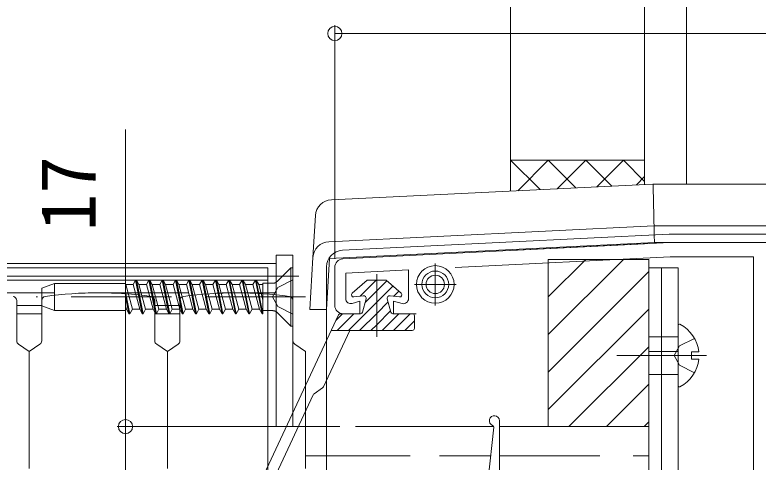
# Model space of a CAD drawing. Units: millimetres, scale not verified. Extents: x -693 to 693, y -1118 to 1123.
# Drawn here: x 316.9 to 405.6, y -661.3 to -607.9 of the extents above; entities that cross this region are included whole.
import ezdxf
from ezdxf.enums import TextEntityAlignment as Align

# ---------------------------------------------------------------- set-up
doc = ezdxf.new("R2010")
doc.units = ezdxf.units.MM
doc.header["$LTSCALE"] = 4
for name, pattern in [('CHAIN2', [12, 9, -1, 1, -1]), ('DASHED3', [4, 3, -1]), ('DOUBLE_CHAIN2', [12.8, 9, -1, 0.6, -0.6, 0.6, -1])]:
    doc.linetypes.add(name, pattern=pattern)
for name, color, linetype, lineweight in [('0-2_YKK_ZWAK', 4, 'Continuous', 9), ('0-3_YKK_11', 3, 'Continuous', 9), ('0-4_YKK_12', 2, 'Continuous', 9), ('0-5_YKK_13', 6, 'Continuous', 9), ('0-6_YKK_D', 7, 'Continuous', 9)]:
    doc.layers.add(name, color=color, linetype=linetype, lineweight=lineweight)
doc.styles.add('ＭＳ ゴシック', font='')
doc.styles.get('ＭＳ ゴシック').set_extended_font_data('MS Gothic')

msp = doc.modelspace()

# ---------------------------------------------------------------- linework, layer by layer
at = {"layer": '0-2_YKK_ZWAK'}
for p, q in [((354.674, -629.96), (393.087, -628.086)), ((393.087, -628.086), (411.087, -628.086)), ((352.66, -633.722), (352.776, -631.836)), ((352.468, -636.857), (352.66, -633.722)), ((395.039, -634.089), (355.99, -635.994)), ((412.087, -634.086), (395.136, -634.086)), ((354.461, -636.979), (393.258, -635.086)), ((393.258, -635.086), (412.659, -635.086)), ((348.087, -636.586), (348.087, -657.086)), ((348.087, -636.586), (350.087, -636.586)), ((350.087, -636.586), (350.087, -657.086)), ((352.087, -643.086), (352.468, -636.857)), ((354.087, -643.086), (354.461, -636.979)), ((380.587, -641.577), (385.078, -637.086)), ((380.587, -646.067), (389.568, -637.086)), ((354.087, -637.991), (354.087, -644.086)), ((392.587, -810.086), (392.587, -638.086)), ((394.087, -810.086), (394.087, -638.086)), ((396.087, -638.086), (396.087, -810.086)), ((380.587, -650.557), (392.587, -638.557)), ((358.937, -639.586), (357.171, -641.149)), ((358.937, -639.586), (357.171, -641.149)), ((358.106, -641.491), (360.011, -639.586)), ((358.937, -639.586), (361.237, -639.586)), ((360.087, -640.857), (361.301, -639.643)), ((361.237, -639.586), (363.003, -641.149)), ((358.704, -642.24), (360.087, -640.857)), ((362.138, -641.5), (362.73, -640.908)), ((358.492, -641.443), (357.368, -641.584)), ((358.819, -641.819), (358.388, -643.402)), ((361.355, -641.819), (361.787, -643.402)), ((361.682, -641.443), (362.806, -641.584)), ((317.087, -646.819), (317.087, -642.019)), ((320.087, -646.819), (320.087, -642.019)), ((333.587, -646.819), (333.587, -642.019)), ((336.587, -646.819), (336.587, -642.019)), ((350.087, -646.819), (350.087, -642.019)), ((360.087, -643.551), (361.455, -642.184)), ((353.086, -643.086), (352.087, -643.086)), ((353.086, -643.086), (354.087, -643.086)), ((355.217, -644.381), (356.011, -643.586)), ((355.358, -645.586), (357.358, -643.586)), ((355.746, -643.586), (358.146, -643.586)), ((358.052, -645.586), (360.087, -643.551)), ((360.746, -645.586), (362.746, -643.586)), ((362.028, -643.586), (364.337, -643.586)), ((362.093, -645.586), (364.093, -643.586)), ((380.587, -655.047), (392.587, -643.047)), ((345.296, -665.655), (355.52, -643.731)), ((354.087, -644.086), (354.087, -809.086)), ((363.44, -645.586), (364.587, -644.44)), ((364.587, -643.836), (364.587, -645.336)), ((396.087, -644.991), (396.087, -652.182)), ((356.861, -645.586), (353.717, -652.33)), ((361.827, -645.586), (364.337, -645.586)), ((318.587, -648.086), (317.31, -647.235)), ((318.587, -648.086), (319.865, -647.235)), ((335.087, -648.086), (333.81, -647.235)), ((335.087, -648.086), (336.365, -647.235)), ((351.587, -648.086), (350.31, -647.235)), ((383.038, -657.086), (392.587, -647.537)), ((318.587, -648.086), (318.587, -662.086)), ((335.087, -648.086), (335.087, -662.086)), ((351.587, -648.086), (351.587, -662.086)), ((399.486, -648.586), (388.769, -648.586)), ((398.566, -648.161), (397.687, -648.161)), ((352.602, -653.16), (353.617, -652.449)), ((387.528, -657.086), (392.587, -652.027)), ((346.475, -666.204), (352.502, -653.278)), ((374.737, -686.786), (374.737, -656.386)), ((392.018, -657.086), (392.587, -656.517)), ((348.087, -657.086), (350.087, -657.086)), ((374.069, -657.161), (373.089, -666.486))]:
    msp.add_line(p, q, dxfattribs=at)
at = {"layer": '0-2_YKK_ZWAK', "linetype": 'DASHED3'}
for p, q in [((349.837, -638.086), (348.207, -639.717)), ((349.837, -645.086), (349.837, -638.086)), ((350.087, -638.086), (349.837, -638.086)), ((350.087, -645.086), (350.087, -638.086)), ((321.587, -639.986), (320.087, -640.532)), ((321.587, -639.986), (321.587, -643.186)), ((321.587, -639.986), (330.087, -639.986)), ((330.087, -639.986), (330.087, -643.186)), ((330.992, -640.111), (331.295, -639.586)), ((331.295, -639.586), (332.09, -643.586)), ((331.395, -639.586), (331.295, -639.586)), ((332.19, -643.586), (331.395, -639.586)), ((331.698, -640.111), (331.395, -639.586)), ((332.582, -640.111), (332.885, -639.586)), ((333.68, -643.586), (332.885, -639.586)), ((332.985, -639.586), (332.885, -639.586)), ((332.985, -639.586), (333.78, -643.586)), ((333.288, -640.111), (332.985, -639.586)), ((334.172, -640.111), (334.475, -639.586)), ((334.475, -639.586), (335.27, -643.586)), ((334.575, -639.586), (334.475, -639.586)), ((335.37, -643.586), (334.575, -639.586)), ((334.878, -640.111), (334.575, -639.586)), ((335.762, -640.111), (336.065, -639.586)), ((336.065, -639.586), (336.86, -643.586)), ((336.96, -643.586), (336.165, -639.586)), ((337.352, -640.111), (337.655, -639.586)), ((337.655, -639.586), (338.45, -643.586)), ((337.755, -639.586), (337.655, -639.586)), ((338.058, -640.111), (337.755, -639.586)), ((338.55, -643.586), (337.755, -639.586)), ((338.942, -640.111), (339.245, -639.586)), ((339.345, -639.586), (339.245, -639.586)), ((340.04, -643.586), (339.245, -639.586)), ((339.648, -640.111), (339.345, -639.586)), ((339.345, -639.586), (340.14, -643.586)), ((340.935, -639.586), (340.835, -639.586)), ((341.238, -640.111), (340.935, -639.586)), ((341.73, -643.586), (340.935, -639.586)), ((342.122, -640.111), (342.425, -639.586)), ((342.425, -639.586), (343.22, -643.586)), ((342.525, -639.586), (342.425, -639.586)), ((343.32, -643.586), (342.525, -639.586)), ((342.828, -640.111), (342.525, -639.586)), ((343.712, -640.111), (344.015, -639.586)), ((344.81, -643.586), (344.015, -639.586)), ((344.115, -639.586), (344.91, -643.586)), ((345.302, -640.111), (345.605, -639.586)), ((345.705, -639.586), (345.605, -639.586)), ((346.4, -643.586), (345.605, -639.586)), ((346.008, -640.111), (345.705, -639.586)), ((345.705, -639.586), (346.5, -643.586)), ((347.641, -639.951), (346.5, -639.951)), ((346.5, -643.586), (346.5, -639.951)), ((348.087, -639.815), (348.087, -643.357)), ((350.087, -639.536), (348.272, -640.441)), ((320.087, -642.64), (320.087, -640.532)), ((330.108, -640.111), (330.087, -640.076)), ((330.108, -640.111), (330.903, -643.061)), ((330.992, -640.111), (330.108, -640.111)), ((331.787, -643.061), (330.992, -640.111)), ((331.698, -640.111), (332.493, -643.061)), ((332.582, -640.111), (331.698, -640.111)), ((333.377, -643.061), (332.582, -640.111)), ((333.288, -640.111), (334.083, -643.061)), ((334.172, -640.111), (333.288, -640.111)), ((334.967, -643.061), (334.172, -640.111)), ((334.878, -640.111), (335.673, -643.061)), ((335.762, -640.111), (334.878, -640.111)), ((336.557, -643.061), (335.762, -640.111)), ((336.468, -640.111), (337.263, -643.061)), ((337.352, -640.111), (336.468, -640.111)), ((338.147, -643.061), (337.352, -640.111)), ((338.058, -640.111), (338.853, -643.061)), ((338.942, -640.111), (338.058, -640.111)), ((339.737, -643.061), (338.942, -640.111)), ((339.648, -640.111), (340.443, -643.061)), ((340.532, -640.111), (339.648, -640.111)), ((341.327, -643.061), (340.532, -640.111)), ((341.238, -640.111), (342.033, -643.061)), ((342.122, -640.111), (341.238, -640.111)), ((342.917, -643.061), (342.122, -640.111)), ((342.828, -640.111), (343.623, -643.061)), ((343.712, -640.111), (342.828, -640.111)), ((344.507, -643.061), (343.712, -640.111)), ((344.418, -640.111), (345.213, -643.061)), ((345.302, -640.111), (344.418, -640.111)), ((346.097, -643.061), (345.302, -640.111)), ((346.5, -640.111), (346.008, -640.111)), ((346.008, -640.111), (346.5, -641.937)), ((348.272, -640.441), (347.663, -641.586)), ((351.587, -641.586), (319.426, -641.586)), ((330.6, -643.586), (330.087, -641.008)), ((330.087, -641.511), (330.5, -643.586)), ((321.587, -643.186), (320.087, -642.64)), ((321.587, -643.186), (330.087, -643.186)), ((330.197, -643.061), (330.087, -643.061)), ((330.6, -643.586), (330.903, -643.061)), ((331.787, -643.061), (330.903, -643.061)), ((332.09, -643.586), (331.787, -643.061)), ((332.19, -643.586), (332.09, -643.586)), ((332.19, -643.586), (332.493, -643.061)), ((333.377, -643.061), (332.493, -643.061)), ((333.68, -643.586), (333.377, -643.061)), ((333.78, -643.586), (333.68, -643.586)), ((333.78, -643.586), (334.083, -643.061)), ((334.967, -643.061), (334.083, -643.061)), ((335.27, -643.586), (334.967, -643.061)), ((335.37, -643.586), (335.27, -643.586)), ((335.37, -643.586), (335.673, -643.061)), ((336.557, -643.061), (335.673, -643.061)), ((336.86, -643.586), (336.557, -643.061)), ((336.96, -643.586), (336.86, -643.586)), ((336.96, -643.586), (337.263, -643.061)), ((338.147, -643.061), (337.263, -643.061)), ((338.45, -643.586), (338.147, -643.061)), ((338.55, -643.586), (338.45, -643.586)), ((338.55, -643.586), (338.853, -643.061)), ((339.737, -643.061), (338.853, -643.061)), ((340.04, -643.586), (339.737, -643.061)), ((340.14, -643.586), (340.04, -643.586)), ((340.14, -643.586), (340.443, -643.061)), ((341.327, -643.061), (340.443, -643.061)), ((341.63, -643.586), (341.327, -643.061)), ((341.73, -643.586), (341.63, -643.586)), ((341.73, -643.586), (342.033, -643.061)), ((342.917, -643.061), (342.033, -643.061)), ((343.22, -643.586), (342.917, -643.061)), ((343.32, -643.586), (343.22, -643.586)), ((343.32, -643.586), (343.623, -643.061)), ((344.507, -643.061), (343.623, -643.061)), ((344.91, -643.586), (345.213, -643.061)), ((346.097, -643.061), (345.213, -643.061)), ((346.4, -643.586), (346.097, -643.061)), ((346.5, -643.586), (346.4, -643.586)), ((347.641, -643.221), (346.5, -643.221)), ((349.837, -645.086), (348.207, -643.456)), ((350.087, -645.086), (349.837, -645.086)), ((394.087, -646.336), (392.587, -646.336)), ((396.087, -646.336), (394.087, -646.336)), ((398.053, -646.536), (396.238, -647.441)), ((395.629, -648.586), (396.238, -647.441)), ((394.087, -648.086), (392.587, -648.086)), ((396.087, -648.086), (394.087, -648.086)), ((395.629, -648.586), (396.238, -649.731)), ((398.053, -650.636), (396.238, -649.731)), ((394.087, -650.836), (392.587, -650.836)), ((396.087, -650.836), (394.087, -650.836))]:
    msp.add_line(p, q, dxfattribs=at)
at = {"layer": '0-2_YKK_ZWAK', "linetype": 'CHAIN2'}
msp.add_line((360.087, -638.852), (360.087, -646.354), dxfattribs=at)
at = {"layer": '0-2_YKK_ZWAK'}
for points in [[(354.367, -634.981), (393.209, -633.086), (410.783, -633.086)], [(392.587, -638.086), (394.087, -638.086), (396.087, -638.086)], [(356.705, -645.586), (360.087, -642.204), (362.016, -640.276)], [(359.399, -645.586), (360.087, -644.898), (361.743, -643.242)], [(354.655, -645.586), (356.861, -645.586), (361.827, -645.586)], [(398.566, -649.011), (397.687, -649.011), (397.687, -648.161)]]:
    msp.add_lwpolyline(points, dxfattribs=at)
msp.add_lwpolyline([(392.587, -657.086), (380.587, -657.086), (380.587, -637.086), (392.587, -637.086)], close=True, dxfattribs=at)
at = {"layer": '0-2_YKK_ZWAK', "linetype": 'DASHED3'}
for points in [[(336.468, -640.111), (336.165, -639.586), (336.065, -639.586)], [(340.532, -640.111), (340.835, -639.586), (341.63, -643.586)], [(344.418, -640.111), (344.115, -639.586), (344.015, -639.586)], [(350.087, -643.636), (348.272, -642.731), (347.663, -641.586)], [(330.6, -643.586), (330.5, -643.586), (330.197, -643.061), (330.087, -642.655)], [(344.91, -643.586), (344.81, -643.586), (344.507, -643.061)]]:
    msp.add_lwpolyline(points, dxfattribs=at)
at = {"layer": '0-2_YKK_ZWAK'}
for radius in [2.25, 1.6, 1.1]:
    msp.add_circle((367.087, -640.086), radius, dxfattribs=at)
for centre, radius, start, end in [((354.772, -631.958), 2, 92.7927, 176.5), ((395.136, -636.086), 2, 90, 92.7927), ((354.465, -636.979), 2, 92.7927, 176.5), ((356.087, -637.991), 2, 92.7927, 180), ((316.587, -642.019), 0.5, 0, 82.07192), ((320.587, -642.019), 0.5, 97.92795, 180), ((326.837, -686.9), 45.813, 82.07192, 97.92795), ((333.087, -642.019), 0.5, 0, 82.07192), ((337.087, -642.019), 0.5, 97.92795, 180), ((343.337, -686.9), 45.813, 82.07192, 97.92795), ((349.587, -642.019), 0.5, 0, 82.07192), ((357.337, -641.336), 0.25, 131.51167, 277.19497), ((358.53, -641.74), 0.3, 344.74763, 97.19497), ((361.645, -641.74), 0.3, 82.80503, 195.25237), ((362.837, -641.336), 0.25, 262.80503, 48.48833), ((355.746, -643.836), 0.25, 90, 155), ((358.146, -643.336), 0.25, 270, 344.74763), ((362.028, -643.336), 0.25, 195.25237, 270), ((364.337, -643.836), 0.25, 0, 90), ((364.337, -645.336), 0.25, 270, 0), ((396.242, -644.991), 0.154, 62.71904, 180), ((394.387, -648.586), 4.2, 5.80773, 62.71904), ((317.587, -646.819), 0.5, 180, 236.30993), ((319.587, -646.819), 0.5, 303.69007, 0), ((334.087, -646.819), 0.5, 180, 236.30993), ((336.087, -646.819), 0.5, 303.69007, 0), ((350.587, -646.819), 0.5, 180, 236.30993), ((394.387, -648.586), 4.2, 297.28096, 354.19227), ((353.445, -652.203), 0.3, 305, 335), ((396.242, -652.182), 0.154, 180, 297.28096), ((352.774, -653.405), 0.3, 125, 155), ((374.137, -656.386), 0.6, 0, 250.49548), ((373.87, -657.14), 0.2, 354.00021, 70.49548)]:
    msp.add_arc(centre, radius, start, end, dxfattribs=at)
at = {"layer": '0-2_YKK_ZWAK', "linetype": 'DASHED3'}
for centre, start, end in [((347.641, -639.151), 270, 315), ((347.641, -644.021), 45, 90)]:
    msp.add_arc(centre, 0.8, start, end, dxfattribs=at)
at = {"layer": '0-2_YKK_ZWAK'}
for centre, major_axis, start_param in [((393.185, -632.086), (-0.098, 4), 4.459672), ((393.234, -634.086), (-0.024, 1), 3.141593)]:
    msp.add_ellipse(centre, major_axis=major_axis, ratio=0.00149, start_param=start_param, end_param=6.283185, dxfattribs=at)
at = {"layer": '0-3_YKK_11'}
for p, q in [((376.087, -628.916), (376.087, -573.886)), ((392.087, -628.135), (392.087, -573.886)), ((397.087, -628.086), (397.087, -573.886)), ((392.087, -625.236), (376.087, -625.236)), ((379.596, -628.745), (376.087, -625.236)), ((376.94, -628.874), (380.578, -625.236)), ((383.877, -628.536), (380.578, -625.236)), ((381.66, -628.644), (385.068, -625.236)), ((388.158, -628.327), (385.068, -625.236)), ((386.381, -628.414), (389.558, -625.236)), ((392.087, -627.766), (389.558, -625.236)), ((391.101, -628.183), (392.087, -627.197)), ((392.087, -635.236), (376.127, -636.034))]:
    msp.add_line(p, q, dxfattribs=at)
at = {"layer": '0-4_YKK_12'}
for p, q in [((348.087, -637.586), (-259.943, -637.586)), ((347.087, -638.086), (-258.913, -638.086)), ((347.087, -638.086), (347.087, -669.086)), ((-258.913, -639.586), (347.087, -639.586)), ((351.587, -657.086), (355.705, -657.086)), ((357.539, -657.086), (374.063, -657.086)), ((374.737, -657.086), (392.587, -657.086))]:
    msp.add_line(p, q, dxfattribs=at)
at = {"layer": '0-4_YKK_12', "linetype": 'DASHED3'}
for p, q in [((261.637, -641.086), (348.087, -641.086)), ((317.087, -642.586), (320.087, -642.586)), ((333.587, -642.586), (336.587, -642.586)), ((317.087, -643.586), (320.087, -643.586)), ((333.587, -643.586), (336.587, -643.586)), ((351.587, -660.586), (373.709, -660.586)), ((352.087, -660.586), (373.709, -660.586)), ((374.737, -660.586), (392.587, -660.586)), ((374.737, -660.586), (392.587, -660.586))]:
    msp.add_line(p, q, dxfattribs=at)
at = {"layer": '0-4_YKK_12', "linetype": 'CHAIN2'}
msp.add_line((399.486, -648.586), (388.769, -648.586), dxfattribs=at)
at = {"layer": '0-4_YKK_12'}
msp.add_lwpolyline([(330.585, -809.086), (392.587, -809.086), (392.587, -657.086)], dxfattribs=at)
at = {"layer": '0-5_YKK_13'}
for p, q in [((355.087, -637.038), (355.087, -609.086)), ((355.087, -610.086), (415.087, -610.086)), ((353.087, -657.086), (329.087, -657.086))]:
    msp.add_line(p, q, dxfattribs=at)
at = {"layer": '0-5_YKK_13', "linetype": 'DOUBLE_CHAIN2'}
msp.add_line((350.787, -639.086), (-573.494, -639.086), dxfattribs=at)
at = {"layer": '0-5_YKK_13'}
msp.add_lwpolyline([(330.087, -674.086), (330.087, -657.086), (330.087, -621.574)], dxfattribs=at)
for centre in [(355.087, -610.086), (330.087, -657.086)]:
    msp.add_circle(centre, 0.85, dxfattribs=at)
at = {"layer": '0-6_YKK_D'}
for p, q in [((355.087, -638.038), (355.087, -642.586)), ((367.087, -637.586), (367.087, -642.586)), ((364.587, -640.086), (369.587, -640.086))]:
    msp.add_line(p, q, dxfattribs=at)
for points in [[(412.147, -636.586), (415.087, -636.586), (415.087, -635.086), (414.287, -635.086), (414.287, -627.386), (414.587, -627.086), (415.087, -626.586), (414.587, -626.086), (414.287, -625.786), (414.287, -618.386), (414.587, -618.086), (415.087, -617.586), (414.587, -617.086), (413.087, -617.086), (413.087, -621.628), (413.207, -621.811), (413.207, -622.361), (413.087, -622.545), (413.087, -635.086), (395.087, -635.086), (356.037, -637.039)], [(369.472, -638.069), (395.13, -636.786), (405.087, -636.786), (405.087, -671.628), (405.207, -671.811), (405.207, -672.361), (405.087, -672.545), (405.087, -691.628), (405.207, -691.811), (405.207, -692.361), (405.087, -692.545), (405.087, -738.628)], [(356.387, -641.786), (356.387, -638.724), (363.887, -638.349), (363.887, -641.786)], [(356.087, -643.586), (358.087, -643.586), (358.087, -642.084), (357.159, -642.361)], [(363.14, -642.368), (362.087, -642.101), (362.087, -643.586), (364.787, -643.586)]]:
    msp.add_lwpolyline(points, dxfattribs=at)
for centre, radius, start, end in [((356.087, -638.038), 1, 92.86241, 180), ((356.987, -641.786), 0.6, 179.99999, 286.64594), ((363.287, -641.786), 0.6, 255.7557, 359.99999), ((356.087, -642.586), 1, 180.00001, 269.99999)]:
    msp.add_arc(centre, radius, start, end, dxfattribs=at)

# ---------------------------------------------------------------- texts
at = {"layer": '0-5_YKK_13', "style": 'ＭＳ ゴシック'}
msp.add_text('17', height=6.598, rotation=90, dxfattribs=at).set_placement((328.487, -633.734), align=Align.BOTTOM_LEFT)

doc.saveas('drawing.dxf')
